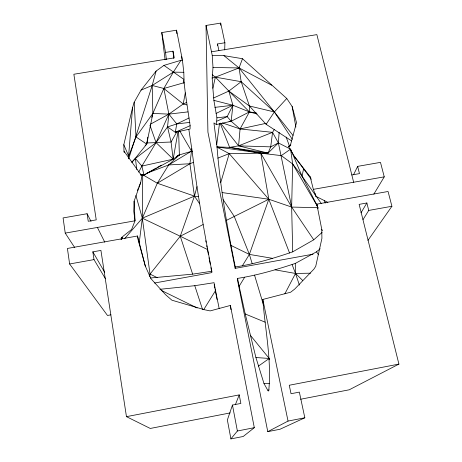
<?xml version="1.0" encoding="UTF-8"?>
<svg xmlns="http://www.w3.org/2000/svg" width="462" height="462" viewBox="0 0 462 462"><rect width="100%" height="100%" fill="white"/><g stroke="black" fill="none" stroke-linecap="round" stroke-linejoin="round"><path stroke-width="0.69" d="M313.063 254.181L235.146 268.358L235.302 266.967C227.189 227.402 220.189 187.497 217.053 147.199L213.929 122.915L216.355 124.561L216.926 117.827L213.883 100.364L212.872 88.265L212.179 78.055L212.999 67.498L212.249 55.457L206.029 25.456L220.709 23.1L224.902 42.764L224.705 49.96M140.846 175.583L142.729 174.746L142.331 218.185L139.189 243M217.498 45.403L217.515 43.965L224.902 42.764M220.674 25.254L220.709 23.1M190.13 125.676L190.061 129.013L175.294 132.299L167.527 126.946L168.878 114.131L163.831 88.473L173.342 72.13L180.965 60.297L182.455 60.32L183.801 72.303L184.119 82.692L185.291 92.85L190.13 125.676L175.294 132.299L176.761 123.937L168.878 114.131L152.876 113.421L135.99 136.937L128.24 157.375M235.302 266.967C254.885 263.958 274.001 258.241 292.712 251.842L291.649 207.063L292.648 163.941L290.592 149.139L278.384 142.925L272.557 132.334L240.061 128.956L222.418 122.927M180.965 60.297L163.935 65.39L156.104 71.084L141.06 90.113L134.199 102.229L132.554 107.606L123.816 144.704L123.995 151.149L141.886 175.976L140.691 182.629L134.13 201.137L133.772 211.25L135.014 220.807L131.606 229.487L123.071 236.244L120.877 239.276M154.545 283.027L211.862 272.597L211.85 271.229C204.135 231.514 197.049 191.638 192.175 151.461L188.831 129.296M292.712 251.842L313.733 239.818L291.649 207.063L278.384 142.925L279.129 132.323M128.759 158.841L128.609 155.994L132.554 107.606M149.798 276.721L150.023 274.093L142.331 218.185L135.909 195.536M212.208 74.717L215.367 77.142L228.857 91.06L232.906 105.249L231.156 121.258L240.061 128.956L265.968 123.342M191.782 148.752L189.922 163.739L194.438 196.113L199.671 203.794M274.411 129.331L272.557 132.334L270.709 146.864L268.047 153.107L229.216 153.621L217.804 158.148M320.189 248.741L316.487 251.836L295.276 263.432C276.438 269.698 257.23 275.317 237.583 278.39L237.41 279.706L267.775 431.652L280.012 429.25L304.828 417.781L299.353 392.111L291.037 393.722L289.252 385.25L398.92 364.096L359.141 204.366L366.868 202.985L368.74 210.424L363.028 219.617M216.73 144.485L219.519 123.406M121.662 239.414L121.956 237.277M121.789 239.166L122.095 237.041M131.936 162.451L146.72 144.132L147.788 137.156M178.02 131.618L173.158 159.176L143.977 175.034L140.719 174.769M150.335 124.249L168.878 114.131L183.229 103.99L185.291 92.85M145.103 145.547L146.72 144.132L152.876 113.421L163.831 88.473L184.119 82.692M317.625 206.462L302.044 176.172L303.661 168.445M212.872 88.265L215.367 77.142L239.056 67.931L242.492 58.703L223.931 55.654L212.249 55.457M156.104 71.084L152.189 85.464L128.811 158.449M149.197 275.144L180.261 236.238L194.438 196.113L197.008 186.642M151.761 117.365L152.876 113.421L152.189 85.464L173.342 72.13L183.801 72.303M220.784 182.502L229.216 153.621L217.053 147.199M105.463 278.777L94.005 259.609L92.839 251.859L100.924 250.416L126.461 416.655L239.218 394.9L240.864 403.436L232.461 405.064L227.362 419.964L230.908 438.9L243.226 436.48L254.314 427.679L230.405 305.44L210.146 310.909L204.516 309.748L171.887 300.196L165.546 294.669L150.958 278.684L145.322 266.135L138.005 239.455L137.555 235.995L67.412 248.458L69.612 263.975L107.484 315.465L110.932 314.83M217.071 146.887L229.614 147.372L260.776 153.153L268.815 199.243L249.376 254.406L242.307 265.898M235.377 404.683L239.218 394.9M137.347 190.587L138.178 188.6M138.739 187.272L140.691 182.629M192.163 151.155L179.377 154.891L168.699 164.946L157.305 183.229L142.331 218.185L124.573 238.738M353.54 174.746L357.646 166.366L380.48 162.37L384.251 176.848L373.827 194.15M257.051 114.004L249.416 111.908L232.906 105.249L227.183 116.62L216.921 121.148M284.846 293.855L295.507 273.446L295.276 263.432M138.721 172.095L141.88 166.077L156.064 142.625L167.527 126.946L176.761 123.937L189.056 117.977M223.931 55.654L239.056 67.931L241.176 81.699L249.405 105.989L249.416 111.908L240.061 128.956L238.583 145.848L229.614 147.372L220.224 123.337M177.165 131.202L171.073 142.03L173.158 159.176L141.88 166.077L135.372 158.454L156.064 142.625L168.878 114.131L187.907 111.891M360.972 212.872L366.868 202.985M367.937 240.396L391.915 206.277L388.063 191.487L316.805 204.146L321.777 229.395L321.916 238.352L315.731 266.337L313.871 269.173L294.71 289.079L290.633 292.221L262.826 299.445C265.119 329.897 271.783 360.314 268.722 390.95L268.024 390.765L263.998 383.587L255.919 357.53L245.224 313.975L239.149 286.255L244.617 277.298M203.725 309.638L215.546 290.581L214.045 282.692L194.779 285.689L159.933 289.31M291.666 140.927L266.129 124.318L274.359 111.954L286.769 98.487L242.492 58.703M230.908 438.9L237.381 431L254.314 427.679M131.837 162.035L135.372 158.454L136.821 169.618M229.614 147.372L268.047 153.107L278.384 142.925L270.709 146.864L238.583 145.848L220.582 123.111M268.024 390.765L269.011 389.824M313.733 239.818L322.072 232.432M292.966 135.418L274.359 111.954L241.176 81.699L228.857 91.06L213.704 97.938M258.449 366.1L269.225 358.466L250.485 335.458M217.059 146.956L260.776 153.153L281.289 155.625L290.592 149.139L302.044 176.172L321.309 203.488M178.609 131.612L179.377 154.891L173.158 159.176L156.064 142.625L149.954 125.26M146.725 173.238L168.699 164.946L191.511 151.132L192.157 151.218M142.729 174.746L157.305 183.229L189.922 163.739L193.434 162.341M277.171 143.63L278.384 142.925M156.399 167.966L143.977 175.034L141.88 166.077M157.64 167.261L161.371 165.142M176.276 156.658L179.377 154.891L177.443 155.798M311.313 179.256L294.612 156.745L288.409 146.35L290.898 144.953M176.218 156.601L179.377 154.891M267.775 431.652L288.04 421.073L304.828 417.781M398.92 364.096L349.226 389.795L300.571 399.249M226.351 220.391L268.815 199.243L291.649 207.063L318.278 207.721M256.393 112.959L249.416 111.908L231.156 121.258L216.355 124.561M203.113 224.526L180.261 236.238L142.331 218.185L194.438 196.113L198.55 196.702M216.072 113.433L232.906 105.249L213.883 100.364M141.06 90.113L152.189 85.464L163.831 88.473L183.229 103.99L186.504 102.483M272.557 132.334L238.583 145.848L268.047 153.107M175.294 132.299L179.418 131M212.179 78.055L215.367 77.142L241.176 81.699M288.409 146.35L290.234 145.865L296.506 122.603L292.14 106.491L286.769 98.487M230.18 412.924L150.271 428.453L126.461 416.655M69.612 263.975L94.005 259.609M368.74 210.424L391.915 206.277M294.612 156.745L310.198 176.836L313.346 189.351L384.251 176.848M91.031 221.385L87.093 213.727L63.08 217.931L65.234 233.114L135.014 220.807L134.13 201.137M351.825 174.954L359.471 173.608L357.646 166.366M211.492 51.802L316.874 34.621L353.638 182.247M166.384 59.563L165.535 52.408L172.99 51.195L174.278 57.871L73.862 74.243L96.235 219.866L88.23 221.269L87.093 213.727M165.078 59.76L161.769 32.571L176.565 30.197L182.455 60.32M150.369 277.997L192.654 274.157L211.85 271.229M214.888 107.363L232.906 105.249M216.926 117.827L227.183 116.62L231.156 121.258L229.008 121.396M176.761 123.937L189.888 122.39M168.699 164.946L189.922 163.739M146.743 142.96L171.073 142.03L167.527 126.946M263.998 383.587L269.612 383.425M275.029 269.825L295.507 273.446L310.528 273.192M212.999 67.498L239.056 67.931L271.754 85.251M140.754 174.653L142.071 174.717M255.919 357.53L269.225 358.466L269.594 359.846M222.124 192.567L268.815 199.243L289.564 253.049M272.58 258.356L249.376 254.406L231.023 245.449M249.416 111.908L228.857 91.06L249.405 105.989L274.359 111.954L292.296 139.293M183.229 103.99L186.792 104.891M157.305 183.229L194.438 196.113M245.224 313.975L265.194 322.193M207.733 249.642L180.261 236.238L192.654 274.157M161.151 290.332L197.193 307.992M150.023 274.093L157.201 277.627M192.175 151.461L191.511 151.132L179.961 131.272M313.346 189.351L315.892 196.327L326.981 201.906L327.835 202.772M146.72 144.132L135.99 136.937L134.199 102.229M183.882 79.395L163.935 65.39M281.289 155.625L292.648 163.941L302.044 176.172M292.105 264.611L295.507 273.446L302.702 280.474M249.405 105.989L266.129 124.318M229.216 153.621L268.815 199.243M239.056 67.931L274.359 111.954M316.487 251.836L318.445 254.753M223.129 199.671L234.222 216.349L249.376 254.406L252.188 263.727M65.234 233.114L74.711 247.592M292.648 163.941L317.556 206.491M92.839 251.859L104.707 272.285M260.776 153.153L291.649 207.063M310.198 176.836L310.816 178.032M97.395 227.443L104.799 242.238M321.777 229.395L322.372 230.671M123.816 144.704L128.609 155.994M316.805 204.146L317.533 206.104M286.145 137.07L289.605 146.46M295.507 273.446L299.393 285.06M194.779 285.689L202.541 309.471M324.353 200.352L325.213 203.107M254.539 275.138L263.617 305.318M317.082 205.255L318.029 208.685M137.555 235.995L145.322 266.135M315.2 193.578L315.892 196.327M217.515 43.965L218.907 50.595M262.826 299.445L288.04 421.073M215.546 290.581L219.213 308.697M235.146 268.358L207.917 132.086L206.029 25.456M237.583 278.39L239.149 286.255M205.769 240.76L206.04 242.175M206.716 245.709L206.988 247.124M207.259 248.539L208.345 254.198M209.02 257.738L209.292 259.153M209.563 260.568L210.239 264.102M210.915 267.642L211.59 271.177M214.177 284.684L214.853 288.213M215.119 289.628L216.204 295.276M216.47 296.685L217.013 299.509M161.769 32.571L165.535 52.408M232.461 405.064L237.381 431M292.14 106.491L295.882 127.073M123.995 151.149L124.238 152.57M230.405 305.44L230.983 309.69M172.99 51.195L173.706 58.368M176.565 30.197L176.871 33.79M181.739 56.653L181.964 59.529M183.616 80.376L183.847 83.252"/></g></svg>
